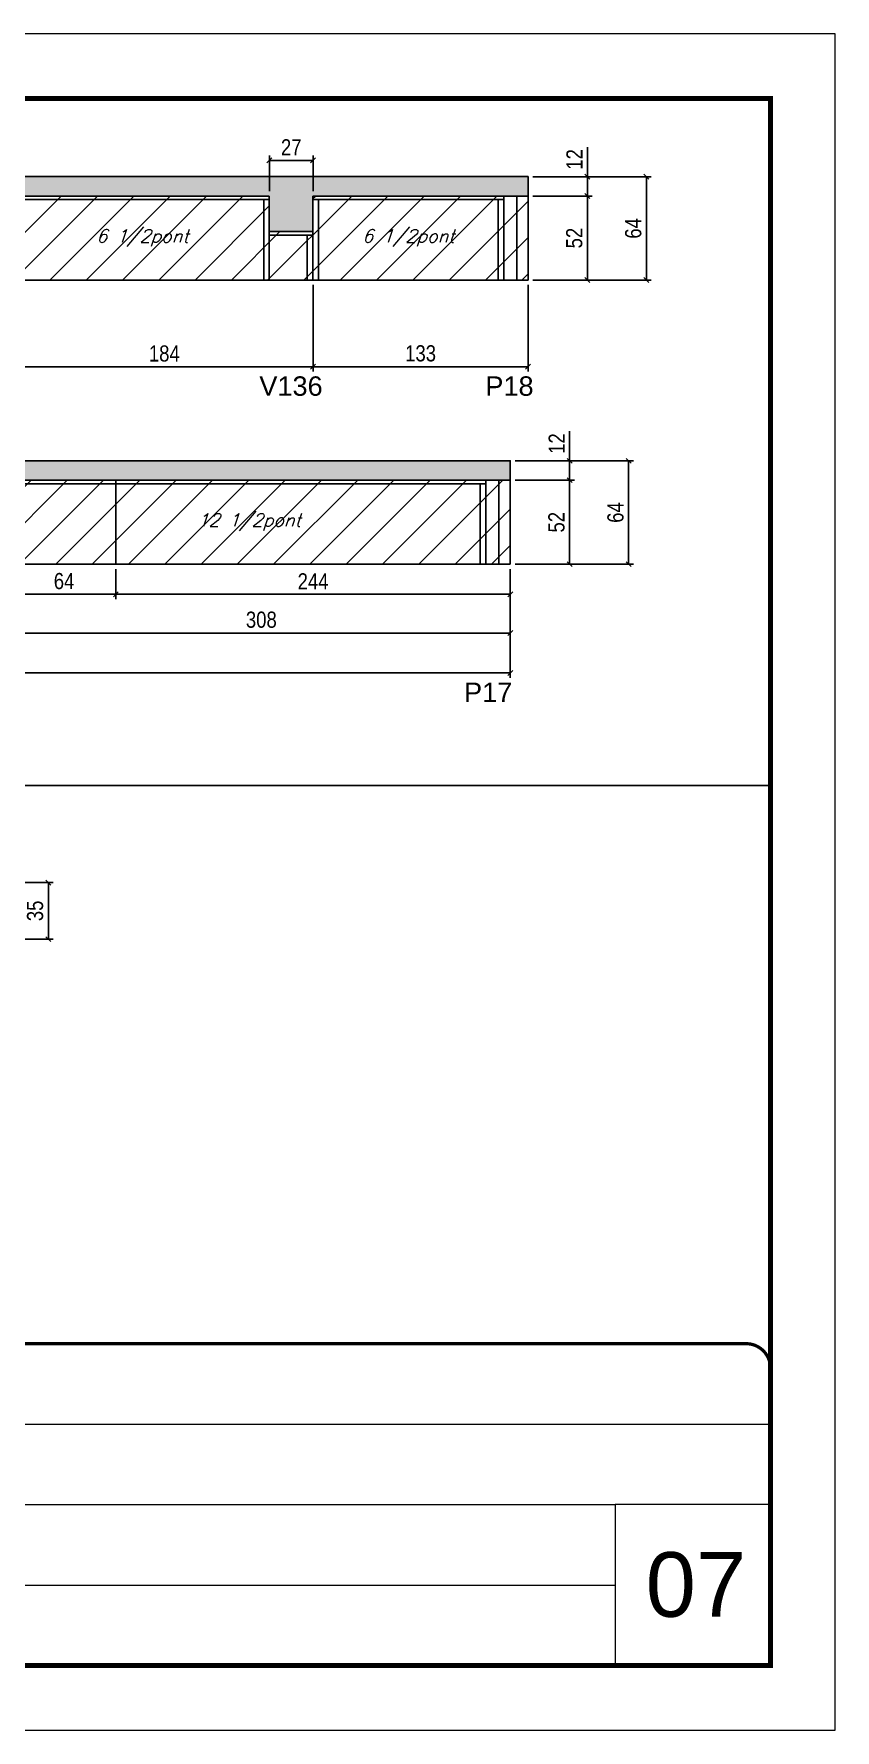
# Model space of a CAD drawing. Extents: x 3309 to 9590, y -2522 to 15424.
# Drawn here: x 7482 to 7978, y 12409 to 13459 of the extents above; entities that cross this region are included whole.
import ezdxf

# ---------------------------------------------------------------- set-up
doc = ezdxf.new("R2010")
doc.units = 0
doc.linetypes.add('CONTINUO', pattern=[0])
doc.linetypes.add('DASHED', pattern=[0.75, 0.5, -0.25])
for name, color, linetype in [('5', 5, 'Continuous'), ('COTA', 241, 'Continuous'), ('Painéis', 200, 'Continuous'), ('SARR_2.2x7', 40, 'Continuous'), ('SARR_3.5x7', 81, 'Continuous'), ('texto', 7, 'Continuous')]:
    doc.layers.add(name, color=color, linetype=linetype)
for name, color, linetype, lineweight in [('CARIMBO', 255, 'Continuous', 9), ('Folhas', 255, 'Continuous', 9), ('Hachura', 251, 'Continuous', 9), ('SARRAFO DE PRESSAO', 251, 'DASHED', 9)]:
    doc.layers.add(name, color=color, linetype=linetype, lineweight=lineweight)
doc.styles.add('ARIAL', font='arial.ttf')
doc.styles.add('COTA TECNICA', font='techl___.ttf', dxfattribs={"height": 10})
doc.styles.add('Romans', font='romans.shx')
doc.styles.get("Standard").update_dxf_attribs({"font": 'arial.ttf'})
doc.dimstyles.new('PAINEL', dxfattribs={"dimtxt": 10, "dimasz": 3, "dimexe": 3, "dimexo": 3, "dimgap": 3, "dimtad": 1, "dimdec": 1, "dimzin": 12, "dimdsep": 46, "dimtxsty": 'COTA TECNICA', "dimblk1": 'OBLIQUE', "dimblk2": 'OBLIQUE', "dimsah": 1, "dimcen": 0.9, "dimclrd": 4, "dimclre": 4, "dimclrt": 240, "dimadec": 1, "dimazin": 3, "dimtfac": 1, "dimtdec": 1, "dimtmove": 0, "dimatfit": 3, "dimfxl": 1, "dimtolj": 1, "dimtzin": 12, "dimarcsym": 0})

# ---------------------------------------------------------------- blocks, each defined once
blk = doc.blocks.new('9999999999')
at = {"color": 30, "linetype": 'CONTINUO'}
for p, q in [((98564.6, 34379.6), (99584, 34379.6)), ((98564.6, 34329.8), (99488, 34329.8)), ((99584, 34329.8), (99488, 34329.8)), ((99488, 34329.8), (99488, 34230.2)), ((98564.6, 34280), (99488, 34280))]:
    blk.add_line(p, q, dxfattribs=at)
at = {"color": 30, "linetype": 'CONTINUO', "const_width": 2}
blk.add_lwpolyline([(99584, 34230.2), (99584, 34414.4, 0.414214), (99569, 34429.4), (98229, 34429.4, 0.414214), (98214, 34414.4), (98214, 34245.2, 0.414214), (98229, 34230.2), (99584, 34230.2)], format="xyb", dxfattribs=at)
at = {"layer": 'Folhas'}
blk.add_lwpolyline([(98139, 34190.2), (99624, 34190.2), (99624, 35240.2), (98139, 35240.2)], close=True, dxfattribs=at)
at = {"layer": 'Folhas', "color": 30, "const_width": 3}
blk.add_lwpolyline([(98214, 34230.2), (99584, 34230.2), (99584, 35200.2), (98214, 35200.2)], close=True, dxfattribs=at)
blk = doc.blocks.new('_Oblique')
at = {"color": 0, "linetype": 'ByBlock', "lineweight": -2}
blk.add_line((-0.5, -0.5), (0.5, 0.5), dxfattribs=at)
blk = doc.blocks.new('*D175')
at = {"layer": 'COTA', "color": 4, "lineweight": -2, "transparency": 16777216}
for p, q in [((7471, 13303.9), (7471, 13250.3)), ((7655, 13303.9), (7655, 13250.3)), ((7471, 13253.3), (7655, 13253.3))]:
    blk.add_line(p, q, dxfattribs=at)
at = {"layer": 'Defpoints', "color": 0, "transparency": 16777216}
for p in [(7471, 13306.9), (7655, 13306.9), (7655, 13253.3)]:
    blk.add_point(p, dxfattribs=at)
at = {"layer": 'COTA', "color": 4, "lineweight": -2, "transparency": 16777216, "xscale": 3, "yscale": 3, "zscale": 3, "rotation": 180}
blk.add_blockref('_Oblique', (7471, 13253.3), dxfattribs=at)
at = {"layer": 'COTA', "color": 4, "lineweight": -2, "transparency": 16777216, "xscale": 3, "yscale": 3, "zscale": 3}
blk.add_blockref('_Oblique', (7655, 13253.3), dxfattribs=at)
at = {"layer": 'COTA', "color": 240, "transparency": 16777216, "insert": (7563, 13261.4), "char_height": 10, "attachment_point": 5, "style": 'COTA TECNICA'}
blk.add_mtext('\\A1;184', dxfattribs=at)
blk = doc.blocks.new('*D178')
at = {"layer": 'COTA', "color": 4, "lineweight": -2, "transparency": 16777216}
for p, q in [((7628, 13361.9), (7628, 13384)), ((7628, 13381), (7655, 13381)), ((7655, 13361.9), (7655, 13384))]:
    blk.add_line(p, q, dxfattribs=at)
at = {"layer": 'Defpoints', "color": 0, "transparency": 16777216}
for p in [(7655, 13381), (7628, 13358.9), (7655, 13358.9)]:
    blk.add_point(p, dxfattribs=at)
at = {"layer": 'COTA', "color": 4, "lineweight": -2, "transparency": 16777216, "xscale": 3, "yscale": 3, "zscale": 3, "rotation": 180}
blk.add_blockref('_Oblique', (7628, 13381), dxfattribs=at)
at = {"layer": 'COTA', "color": 4, "lineweight": -2, "transparency": 16777216, "xscale": 3, "yscale": 3, "zscale": 3}
blk.add_blockref('_Oblique', (7655, 13381), dxfattribs=at)
at = {"layer": 'COTA', "color": 240, "transparency": 16777216, "insert": (7641.5, 13389.1), "char_height": 10, "attachment_point": 5, "style": 'COTA TECNICA'}
blk.add_mtext('\\A1;27', dxfattribs=at)
blk = doc.blocks.new('*D161')
at = {"layer": 'COTA', "color": 4, "lineweight": -2, "transparency": 16777216}
for p, q in [((7791, 13358.9), (7827.7, 13358.9)), ((7824.7, 13306.9), (7824.7, 13358.9)), ((7791, 13306.9), (7827.7, 13306.9))]:
    blk.add_line(p, q, dxfattribs=at)
at = {"layer": 'Defpoints', "color": 0, "transparency": 16777216}
for p in [(7788, 13358.9), (7824.7, 13358.9), (7788, 13306.9)]:
    blk.add_point(p, dxfattribs=at)
at = {"layer": 'COTA', "color": 4, "lineweight": -2, "transparency": 16777216, "xscale": 3, "yscale": 3, "zscale": 3}
for p, rotation in [((7824.7, 13358.9), 90), ((7824.7, 13306.9), 270)]:
    blk.add_blockref('_Oblique', p, dxfattribs=dict(at, rotation=rotation))
at = {"layer": 'COTA', "color": 240, "transparency": 16777216, "insert": (7816.6, 13332.9), "char_height": 10, "attachment_point": 5, "rotation": 90, "style": 'COTA TECNICA'}
blk.add_mtext('\\A1;52', dxfattribs=at)
blk = doc.blocks.new('*D162')
at = {"layer": 'COTA', "color": 4, "lineweight": -2, "transparency": 16777216}
for p, q in [((7824.7, 13370.9), (7824.7, 13389.2)), ((7791, 13370.9), (7827.7, 13370.9)), ((7824.7, 13358.9), (7824.7, 13370.9)), ((7791, 13358.9), (7827.7, 13358.9))]:
    blk.add_line(p, q, dxfattribs=at)
at = {"layer": 'Defpoints', "color": 0, "transparency": 16777216}
for p in [(7788, 13370.9), (7824.7, 13370.9), (7788, 13358.9)]:
    blk.add_point(p, dxfattribs=at)
at = {"layer": 'COTA', "color": 4, "lineweight": -2, "transparency": 16777216, "xscale": 3, "yscale": 3, "zscale": 3}
for p, rotation in [((7824.7, 13370.9), 90), ((7824.7, 13358.9), 270)]:
    blk.add_blockref('_Oblique', p, dxfattribs=dict(at, rotation=rotation))
at = {"layer": 'COTA', "color": 240, "transparency": 16777216, "insert": (7816.7, 13381.6), "char_height": 10, "attachment_point": 5, "rotation": 90, "style": 'COTA TECNICA'}
blk.add_mtext('\\A1;12', dxfattribs=at)
blk = doc.blocks.new('*D163')
at = {"layer": 'COTA', "color": 4, "lineweight": -2, "transparency": 16777216}
for p, q in [((7791, 13370.9), (7864.2, 13370.9)), ((7861.2, 13306.9), (7861.2, 13370.9)), ((7791, 13306.9), (7864.2, 13306.9))]:
    blk.add_line(p, q, dxfattribs=at)
at = {"layer": 'Defpoints', "color": 0, "transparency": 16777216}
for p in [(7788, 13370.9), (7861.2, 13370.9), (7788, 13306.9)]:
    blk.add_point(p, dxfattribs=at)
at = {"layer": 'COTA', "color": 4, "lineweight": -2, "transparency": 16777216, "xscale": 3, "yscale": 3, "zscale": 3}
for p, rotation in [((7861.2, 13370.9), 90), ((7861.2, 13306.9), 270)]:
    blk.add_blockref('_Oblique', p, dxfattribs=dict(at, rotation=rotation))
at = {"layer": 'COTA', "color": 240, "transparency": 16777216, "insert": (7853.1, 13338.9), "char_height": 10, "attachment_point": 5, "rotation": 90, "style": 'COTA TECNICA'}
blk.add_mtext('\\A1;64', dxfattribs=at)
blk = doc.blocks.new('*D179')
at = {"layer": 'COTA', "color": 4, "lineweight": -2, "transparency": 16777216}
for p, q in [((7655, 13303.9), (7655, 13250.3)), ((7788, 13303.9), (7788, 13250.3)), ((7788, 13253.3), (7655, 13253.3))]:
    blk.add_line(p, q, dxfattribs=at)
at = {"layer": 'Defpoints', "color": 0, "transparency": 16777216}
for p in [(7655, 13306.9), (7788, 13306.9), (7655, 13253.3)]:
    blk.add_point(p, dxfattribs=at)
at = {"layer": 'COTA', "color": 4, "lineweight": -2, "transparency": 16777216, "xscale": 3, "yscale": 3, "zscale": 3, "rotation": 180}
blk.add_blockref('_Oblique', (7655, 13253.3), dxfattribs=at)
at = {"layer": 'COTA', "color": 4, "lineweight": -2, "transparency": 16777216, "xscale": 3, "yscale": 3, "zscale": 3}
blk.add_blockref('_Oblique', (7788, 13253.3), dxfattribs=at)
at = {"layer": 'COTA', "color": 240, "transparency": 16777216, "insert": (7721.5, 13261.5), "char_height": 10, "attachment_point": 5, "style": 'COTA TECNICA'}
blk.add_mtext('\\A1;133', dxfattribs=at)
blk = doc.blocks.new('*D166')
at = {"layer": 'COTA', "color": 4, "linetype": 'ByBlock', "lineweight": -2, "transparency": 16777216}
for p, q in [((6981, 13128), (6981, 13060.7)), ((7777, 13128), (7777, 13060.7)), ((7777, 13063.7), (6981, 13063.7))]:
    blk.add_line(p, q, dxfattribs=at)
at = {"layer": 'Defpoints', "color": 0, "linetype": 'ByBlock', "transparency": 16777216}
for p in [(6981, 13131), (7777, 13131), (6981, 13063.7)]:
    blk.add_point(p, dxfattribs=at)
at = {"layer": 'COTA', "color": 4, "linetype": 'ByBlock', "lineweight": -2, "transparency": 16777216, "xscale": 3, "yscale": 3, "zscale": 3, "rotation": 180}
blk.add_blockref('_Oblique', (6981, 13063.7), dxfattribs=at)
at = {"layer": 'COTA', "color": 4, "linetype": 'ByBlock', "lineweight": -2, "transparency": 16777216, "xscale": 3, "yscale": 3, "zscale": 3}
blk.add_blockref('_Oblique', (7777, 13063.7), dxfattribs=at)
at = {"layer": 'COTA', "color": 240, "linetype": 'ByBlock', "transparency": 16777216, "insert": (7379, 13071.9), "char_height": 10, "attachment_point": 5, "style": 'COTA TECNICA'}
blk.add_mtext('\\A1;796', dxfattribs=at)
blk = doc.blocks.new('*D167')
at = {"layer": 'COTA', "color": 4, "lineweight": -2, "transparency": 16777216}
for p, q in [((7780, 13183), (7816.7, 13183)), ((7813.7, 13131), (7813.7, 13183)), ((7780, 13131), (7816.7, 13131))]:
    blk.add_line(p, q, dxfattribs=at)
at = {"layer": 'Defpoints', "color": 0, "transparency": 16777216}
for p in [(7777, 13183), (7813.7, 13183), (7777, 13131)]:
    blk.add_point(p, dxfattribs=at)
at = {"layer": 'COTA', "color": 4, "lineweight": -2, "transparency": 16777216, "xscale": 3, "yscale": 3, "zscale": 3}
for p, rotation in [((7813.7, 13183), 90), ((7813.7, 13131), 270)]:
    blk.add_blockref('_Oblique', p, dxfattribs=dict(at, rotation=rotation))
at = {"layer": 'COTA', "color": 240, "transparency": 16777216, "insert": (7805.6, 13157), "char_height": 10, "attachment_point": 5, "rotation": 90, "style": 'COTA TECNICA'}
blk.add_mtext('\\A1;52', dxfattribs=at)
blk = doc.blocks.new('*D168')
at = {"layer": 'COTA', "color": 4, "lineweight": -2, "transparency": 16777216}
for p, q in [((7813.7, 13195), (7813.7, 13213.3)), ((7780, 13195), (7816.7, 13195)), ((7813.7, 13183), (7813.7, 13195)), ((7780, 13183), (7816.7, 13183))]:
    blk.add_line(p, q, dxfattribs=at)
at = {"layer": 'Defpoints', "color": 0, "transparency": 16777216}
for p in [(7777, 13195), (7813.7, 13195), (7777, 13183)]:
    blk.add_point(p, dxfattribs=at)
at = {"layer": 'COTA', "color": 4, "lineweight": -2, "transparency": 16777216, "xscale": 3, "yscale": 3, "zscale": 3}
for p, rotation in [((7813.7, 13195), 90), ((7813.7, 13183), 270)]:
    blk.add_blockref('_Oblique', p, dxfattribs=dict(at, rotation=rotation))
at = {"layer": 'COTA', "color": 240, "transparency": 16777216, "insert": (7805.7, 13205.7), "char_height": 10, "attachment_point": 5, "rotation": 90, "style": 'COTA TECNICA'}
blk.add_mtext('\\A1;12', dxfattribs=at)
blk = doc.blocks.new('*D169')
at = {"layer": 'COTA', "color": 4, "lineweight": -2, "transparency": 16777216}
for p, q in [((7780, 13195), (7853.2, 13195)), ((7850.2, 13131), (7850.2, 13195)), ((7780, 13131), (7853.2, 13131))]:
    blk.add_line(p, q, dxfattribs=at)
at = {"layer": 'Defpoints', "color": 0, "transparency": 16777216}
for p in [(7777, 13195), (7850.2, 13195), (7777, 13131)]:
    blk.add_point(p, dxfattribs=at)
at = {"layer": 'COTA', "color": 4, "lineweight": -2, "transparency": 16777216, "xscale": 3, "yscale": 3, "zscale": 3}
for p, rotation in [((7850.2, 13195), 90), ((7850.2, 13131), 270)]:
    blk.add_blockref('_Oblique', p, dxfattribs=dict(at, rotation=rotation))
at = {"layer": 'COTA', "color": 240, "transparency": 16777216, "insert": (7842.1, 13163), "char_height": 10, "attachment_point": 5, "rotation": 90, "style": 'COTA TECNICA'}
blk.add_mtext('\\A1;64', dxfattribs=at)
blk = doc.blocks.new('*D170')
at = {"layer": 'COTA', "color": 4, "lineweight": -2, "transparency": 16777216}
for p, q in [((7469, 13128), (7469, 13085.4)), ((7777, 13128), (7777, 13085.4)), ((7469, 13088.4), (7777, 13088.4))]:
    blk.add_line(p, q, dxfattribs=at)
at = {"layer": 'Defpoints', "color": 0, "transparency": 16777216}
for p in [(7469, 13131), (7777, 13131), (7777, 13088.4)]:
    blk.add_point(p, dxfattribs=at)
at = {"layer": 'COTA', "color": 4, "lineweight": -2, "transparency": 16777216, "xscale": 3, "yscale": 3, "zscale": 3, "rotation": 180}
blk.add_blockref('_Oblique', (7469, 13088.4), dxfattribs=at)
at = {"layer": 'COTA', "color": 4, "lineweight": -2, "transparency": 16777216, "xscale": 3, "yscale": 3, "zscale": 3}
blk.add_blockref('_Oblique', (7777, 13088.4), dxfattribs=at)
at = {"layer": 'COTA', "color": 240, "transparency": 16777216, "insert": (7623, 13096.6), "char_height": 10, "attachment_point": 5, "style": 'COTA TECNICA'}
blk.add_mtext('\\A1;308', dxfattribs=at)
blk = doc.blocks.new('*D171')
at = {"layer": 'COTA', "color": 4, "lineweight": -2, "transparency": 16777216}
for p, q in [((7469, 13128), (7469, 13109.4)), ((7533, 13128), (7533, 13109.4)), ((7469, 13112.4), (7533, 13112.4))]:
    blk.add_line(p, q, dxfattribs=at)
at = {"layer": 'Defpoints', "color": 0, "transparency": 16777216}
for p in [(7469, 13131), (7533, 13131), (7533, 13112.4)]:
    blk.add_point(p, dxfattribs=at)
at = {"layer": 'COTA', "color": 4, "lineweight": -2, "transparency": 16777216, "xscale": 3, "yscale": 3, "zscale": 3, "rotation": 180}
blk.add_blockref('_Oblique', (7469, 13112.4), dxfattribs=at)
at = {"layer": 'COTA', "color": 4, "lineweight": -2, "transparency": 16777216, "xscale": 3, "yscale": 3, "zscale": 3}
blk.add_blockref('_Oblique', (7533, 13112.4), dxfattribs=at)
at = {"layer": 'COTA', "color": 240, "transparency": 16777216, "insert": (7501, 13120.5), "char_height": 10, "attachment_point": 5, "style": 'COTA TECNICA'}
blk.add_mtext('\\A1;64', dxfattribs=at)
blk = doc.blocks.new('*D172')
at = {"layer": 'COTA', "color": 4, "lineweight": -2, "transparency": 16777216}
for p, q in [((7533, 13128), (7533, 13109.4)), ((7777, 13128), (7777, 13109.4)), ((7533, 13112.4), (7777, 13112.4))]:
    blk.add_line(p, q, dxfattribs=at)
at = {"layer": 'Defpoints', "color": 0, "transparency": 16777216}
for p in [(7533, 13131), (7777, 13131), (7777, 13112.4)]:
    blk.add_point(p, dxfattribs=at)
at = {"layer": 'COTA', "color": 4, "lineweight": -2, "transparency": 16777216, "xscale": 3, "yscale": 3, "zscale": 3, "rotation": 180}
blk.add_blockref('_Oblique', (7533, 13112.4), dxfattribs=at)
at = {"layer": 'COTA', "color": 4, "lineweight": -2, "transparency": 16777216, "xscale": 3, "yscale": 3, "zscale": 3}
blk.add_blockref('_Oblique', (7777, 13112.4), dxfattribs=at)
at = {"layer": 'COTA', "color": 240, "transparency": 16777216, "insert": (7655, 13120.4), "char_height": 10, "attachment_point": 5, "style": 'COTA TECNICA'}
blk.add_mtext('\\A1;244', dxfattribs=at)
blk = doc.blocks.new('*D429')
at = {"layer": 'COTA', "color": 4, "lineweight": -2, "transparency": 16777216}
for p, q in [((7445, 12933.9), (7494.3, 12933.9)), ((7491.3, 12933.9), (7491.3, 12898.9)), ((7445, 12898.9), (7494.3, 12898.9))]:
    blk.add_line(p, q, dxfattribs=at)
at = {"layer": 'Defpoints', "color": 0, "transparency": 16777216}
for p in [(7442, 12933.9), (7442, 12898.9), (7491.3, 12898.9)]:
    blk.add_point(p, dxfattribs=at)
at = {"layer": 'COTA', "color": 4, "lineweight": -2, "transparency": 16777216, "xscale": 3, "yscale": 3, "zscale": 3}
for p, rotation in [((7491.3, 12933.9), 90), ((7491.3, 12898.9), 270)]:
    blk.add_blockref('_Oblique', p, dxfattribs=dict(at, rotation=rotation))
at = {"layer": 'COTA', "color": 240, "transparency": 16777216, "insert": (7483.1, 12916.4), "char_height": 10, "attachment_point": 5, "rotation": 90, "style": 'COTA TECNICA'}
blk.add_mtext('\\A1;35', dxfattribs=at)

msp = doc.modelspace()

# ---------------------------------------------------------------- hatches: boundary and pattern name
at = {"layer": 'COTA'}
h = msp.add_hatch(dxfattribs=at)
h.set_pattern_fill('AR-CONC', color=256, scale=0.03)
h.set_pattern_definition([(50, (0, 375.029), (5.4655401, -0.4781726), [0.5715, -6.2865]), (355, (0, 375.029), (-1.0573026, 5.7317054), [0.4572, -5.0292175]), (100.451445, (0.4555, 374.9894), (4.4082374, 5.2535326), [0.4857003, -5.3427073]), (46.1842, (0, 376.553), (8.1323712, -1.2612698), [0.85725, -9.42975]), (96.63556, (0.678, 376.448), (7.122124, 7.4227837), [0.7285507, -8.0140682]), (351.18415, (0, 376.553), (7.122124, 7.4227837), [0.685799, -7.543792]), (21, (0.762, 376.172), (4.5484317, -3.067956), [0.5715, -6.2865]), (326, (0.762, 376.172), (1.8540609, 5.525639), [0.4572, -5.0292]), (71.451445, (1.141, 375.9165), (6.4024926, 2.457683), [0.4857003, -5.3426981]), (37.5, (0, 375.0292), (0.0926581, 2.53665117), [0, -4.96824, 0, -5.1054, 0, -5.04825]), (7.5, (0, 375.0292), (2.00458988, 3.00541724), [0, -2.91084, 0, -4.85394, 0, -1.92405]), (327.5, (-1.6993, 375.0292), (4.06771786, -0.17186232), [0, -1.905, 0, -5.9436, 0, -7.8867]), (317.5, (-2.4613, 375.0292), (4.4438754, 0.7627947), [0, -2.4765, 0, -3.94716, 0, -5.6007])])
h.paths.add_polyline_path([(7627.96, 13336.92), (7654.96, 13336.92), (7654.96, 13358.92), (7787.96, 13358.92), (7787.96, 13370.92), (7180.96, 13370.92), (7180.96, 13306.92), (7210.96, 13306.92), (7210.96, 13358.92), (7443.96, 13358.92), (7443.96, 13336.92), (7470.96, 13336.92), (7470.96, 13358.92), (7627.96, 13358.92)])
h = msp.add_hatch(dxfattribs=at)
h.set_pattern_fill('AR-CONC', color=256, scale=0.03)
h.set_pattern_definition([(50, (1594.2413, 183.425), (5.46554, -0.4781726), [0.5715, -6.2865]), (355, (1594.2413, 183.425), (-1.0573026, 5.7317054), [0.4572, -5.0292175]), (100.451445, (1594.697, 183.385), (4.4082374, 5.2535326), [0.4857003, -5.3427073]), (46.1842, (1594.241, 184.949), (8.1323712, -1.2612698), [0.85725, -9.42975]), (96.63556, (1594.919, 184.844), (7.122124, 7.4227837), [0.7285507, -8.0140682]), (351.18415, (1594.241, 184.949), (7.122124, 7.4227837), [0.685799, -7.543792]), (21, (1595.0033, 184.568), (4.5484317, -3.067956), [0.5715, -6.2865]), (326, (1595.0033, 184.568), (1.8540609, 5.525639), [0.4572, -5.0292]), (71.451445, (1595.3824, 184.3123), (6.4024926, 2.457683), [0.4857003, -5.3426981]), (37.5, (1594.2413, 183.425), (0.0926581, 2.53665117), [0, -4.96824, 0, -5.1054, 0, -5.04825]), (7.5, (1594.2413, 183.425), (2.0045899, 3.00541724), [0, -2.91084, 0, -4.85394, 0, -1.92405]), (327.5, (1592.542, 183.425), (4.06771786, -0.17186232), [0, -1.905, 0, -5.9436, 0, -7.8867]), (317.5, (1591.78, 183.425), (4.4438754, 0.7627947), [0, -2.4765, 0, -3.94716, 0, -5.6007])])
h.paths.add_polyline_path([(6980.96, 13195.02), (6980.96, 13183.02), (7776.96, 13183.02), (7776.96, 13195.02)])
at = {"layer": 'Hachura', "linetype": 'ByBlock'}
h = msp.add_hatch(dxfattribs=at)
h.set_pattern_fill('ANSI31', color=256, scale=5)
h.paths.add_polyline_path([(7102.96, 13306.92), (7102.96, 13370.92), (6980.96, 13370.92), (6980.96, 13306.92)])
h.paths.add_polyline_path([(7180.96, 13306.92), (7180.96, 13370.92), (7102.96, 13370.92), (7102.96, 13306.92)])
h.paths.add_polyline_path([(7210.96, 13358.92), (7210.96, 13306.92), (7332.96, 13306.92), (7332.96, 13358.92)])
h.paths.add_polyline_path([(7470.96, 13306.92), (7470.96, 13336.92), (7443.96, 13336.92), (7443.96, 13358.92), (7332.96, 13358.92), (7332.96, 13306.92)])
h.paths.add_polyline_path([(7654.96, 13306.92), (7654.96, 13336.92), (7627.96, 13336.92), (7627.96, 13358.92), (7470.96, 13358.92), (7470.96, 13306.92)])
h.paths.add_polyline_path([(7654.96, 13358.92), (7654.96, 13306.92), (7787.96, 13306.92), (7787.96, 13358.92)])
h.paths.add_polyline_path([(7776.96, 13131.02), (7776.96, 13183.02), (7532.96, 13183.02), (7532.96, 13131.02)])
h.paths.add_polyline_path([(7532.96, 13183.02), (7468.96, 13183.02), (7468.96, 13131.02), (7532.96, 13131.02)])
h.paths.add_polyline_path([(7224.96, 13183.02), (7224.96, 13131.02), (7468.96, 13131.02), (7468.96, 13183.02)])
h.paths.add_polyline_path([(6980.96, 13183.02), (6980.96, 13131.02), (7224.96, 13131.02), (7224.96, 13183.02)])

# ---------------------------------------------------------------- linework, layer by layer
at = {"layer": 'COTA'}
for p, q in [((7180.96, 13370.92), (7787.96, 13370.92)), ((7787.96, 13370.92), (7787.96, 13358.92)), ((7627.96, 13336.92), (7627.96, 13306.92)), ((6567.87, 12994.07), (7937.87, 12994.07))]:
    msp.add_line(p, q, dxfattribs=at)
msp.add_lwpolyline([(6980.96, 13183.02), (7776.96, 13183.02), (7776.96, 13195.02), (6980.96, 13195.02)], close=True, dxfattribs=at)
at = {"layer": 'Painéis', "linetype": 'ByBlock'}
for p, q in [((7470.96, 13358.92), (7627.96, 13358.92)), ((7627.96, 13336.92), (7627.96, 13358.92)), ((7654.96, 13306.92), (7654.96, 13358.92)), ((7654.96, 13358.92), (7787.96, 13358.92)), ((7787.96, 13358.92), (7787.96, 13306.92)), ((7654.96, 13336.92), (7627.96, 13336.92)), ((7787.96, 13306.92), (7210.96, 13306.92)), ((7776.96, 13183.02), (6980.96, 13183.02)), ((7532.96, 13131.02), (7532.96, 13183.02)), ((7776.96, 13131.02), (7776.96, 13183.02)), ((7776.96, 13131.02), (6980.96, 13131.02))]:
    msp.add_line(p, q, dxfattribs=at)
at = {"layer": 'SARR_2.2x7', "linetype": 'Continuous'}
for p, q in [((7627.96, 13356.72), (7470.96, 13356.72)), ((7772.96, 13356.72), (7654.96, 13356.72)), ((7780.96, 13306.92), (7780.96, 13358.92)), ((7654.96, 13334.72), (7627.96, 13334.72)), ((7761.96, 13180.82), (7468.96, 13180.82)), ((7769.96, 13131.02), (7769.96, 13183.02))]:
    msp.add_line(p, q, dxfattribs=at)
at = {"layer": 'SARR_3.5x7'}
for p, q in [((7624.46, 13356.72), (7624.46, 13306.92)), ((7658.46, 13356.72), (7658.46, 13306.92)), ((7769.46, 13356.72), (7769.46, 13306.92)), ((7772.96, 13358.92), (7772.96, 13306.92)), ((7651.46, 13334.72), (7651.46, 13306.92)), ((7758.46, 13180.82), (7758.46, 13131.02)), ((7761.96, 13183.02), (7761.96, 13131.02))]:
    msp.add_line(p, q, dxfattribs=at)

# ---------------------------------------------------------------- block references
at = {"layer": 'SARRAFO DE PRESSAO', "color": 6, "linetype": 'ByBlock'}
msp.add_blockref('9999999999', (-91646.11, -21780.92), dxfattribs=at)

# ---------------------------------------------------------------- texts
at = {"layer": '5', "linetype": 'Continuous'}
for s, rotation, p in [('V136', 0.00004, (7621.79, 13235.29)), ('P18', 0.00004, (7761.58, 13235.29)), ('P17', 359.99996, (7748.4, 13045.73))]:
    msp.add_text(s, height=12, rotation=rotation, dxfattribs=at).set_placement(p)
at = {"layer": 'CARIMBO', "style": 'ARIAL'}
msp.add_text('07', height=40, dxfattribs=at).set_placement((7860.73, 12479.43))
at = {"layer": 'texto', "color": 2, "char_height": 8, "attachment_point": 5, "style": 'Romans'}
for s, insert in [('{\\Q19;\\C256;6 1/2pont}', (7549.46, 13332.92)), ('{\\Q19;\\C256;6 1/2pont}', (7713.96, 13332.92)), ('{\\Q19;\\C256;12 1/2pont}', (7615.46, 13157.02))]:
    msp.add_mtext(s, dxfattribs=dict(at, insert=insert))

# ---------------------------------------------------------------- dimensions: what is measured, and where the dimension line sits
at = {"layer": 'COTA'}
for base, p1, p2, picture, middle in [((7654.96, 13380.98), (7627.96, 13358.92), (7654.96, 13358.92), '*D178', (7641.46, 13389.06)), ((7654.96, 13253.3), (7470.96, 13306.92), (7654.96, 13306.92), '*D175', (7562.96, 13261.39)), ((7654.96, 13253.3), (7787.96, 13306.92), (7654.96, 13306.92), '*D179', (7721.46, 13261.52)), ((7776.96, 13088.39), (7468.96, 13131.02), (7776.96, 13131.02), '*D170', (7622.96, 13096.63)), ((7532.96, 13112.36), (7468.96, 13131.02), (7532.96, 13131.02), '*D171', (7500.96, 13120.47))]:
    dim = msp.add_linear_dim(base=base, p1=p1, p2=p2, dimstyle='PAINEL', dxfattribs=at)
    dim.commit()
    dim.dimension.update_dxf_attribs({"geometry": picture, "text_midpoint": middle})
for base, p1, p2, picture, middle in [((7824.72, 13370.92), (7787.96, 13358.92), (7787.96, 13370.92), '*D162', (7816.66, 13381.58)), ((7861.21, 13370.92), (7787.96, 13306.92), (7787.96, 13370.92), '*D163', (7853.1, 13338.92)), ((7824.72, 13358.92), (7787.96, 13306.92), (7787.96, 13358.92), '*D161', (7816.61, 13332.92)), ((7813.72, 13195.02), (7776.96, 13183.02), (7776.96, 13195.02), '*D168', (7805.66, 13205.68)), ((7850.21, 13195.02), (7776.96, 13131.02), (7776.96, 13195.02), '*D169', (7842.1, 13163.02)), ((7813.72, 13183.02), (7776.96, 13131.02), (7776.96, 13183.02), '*D167', (7805.61, 13157.02)), ((7491.29, 12898.94), (7441.96, 12933.94), (7441.96, 12898.94), '*D429', (7483.07, 12916.44))]:
    dim = msp.add_linear_dim(base=base, p1=p1, p2=p2, angle=90, dimstyle='PAINEL', dxfattribs=at)
    dim.commit()
    dim.dimension.update_dxf_attribs({"geometry": picture, "text_midpoint": middle})
at = {"layer": 'COTA', "linetype": 'ByBlock'}
dim = msp.add_linear_dim(base=(6980.96, 13063.74), p1=(7776.96, 13131.02), p2=(6980.96, 13131.02), angle=180, dimstyle='PAINEL', dxfattribs=at)
dim.commit()
dim.dimension.update_dxf_attribs({"geometry": '*D166', "text_midpoint": (7378.96, 13071.87)})
at = {"layer": 'COTA'}
dim = msp.add_linear_dim(base=(7776.96, 13112.36), p1=(7532.96, 13131.02), p2=(7776.96, 13131.02), dimstyle='PAINEL', override={"dimtmove": 1}, dxfattribs=at)
dim.commit()
dim.dimension.update_dxf_attribs({"geometry": '*D172', "text_midpoint": (7654.96, 13120.44)})

doc.saveas('drawing.dxf')
